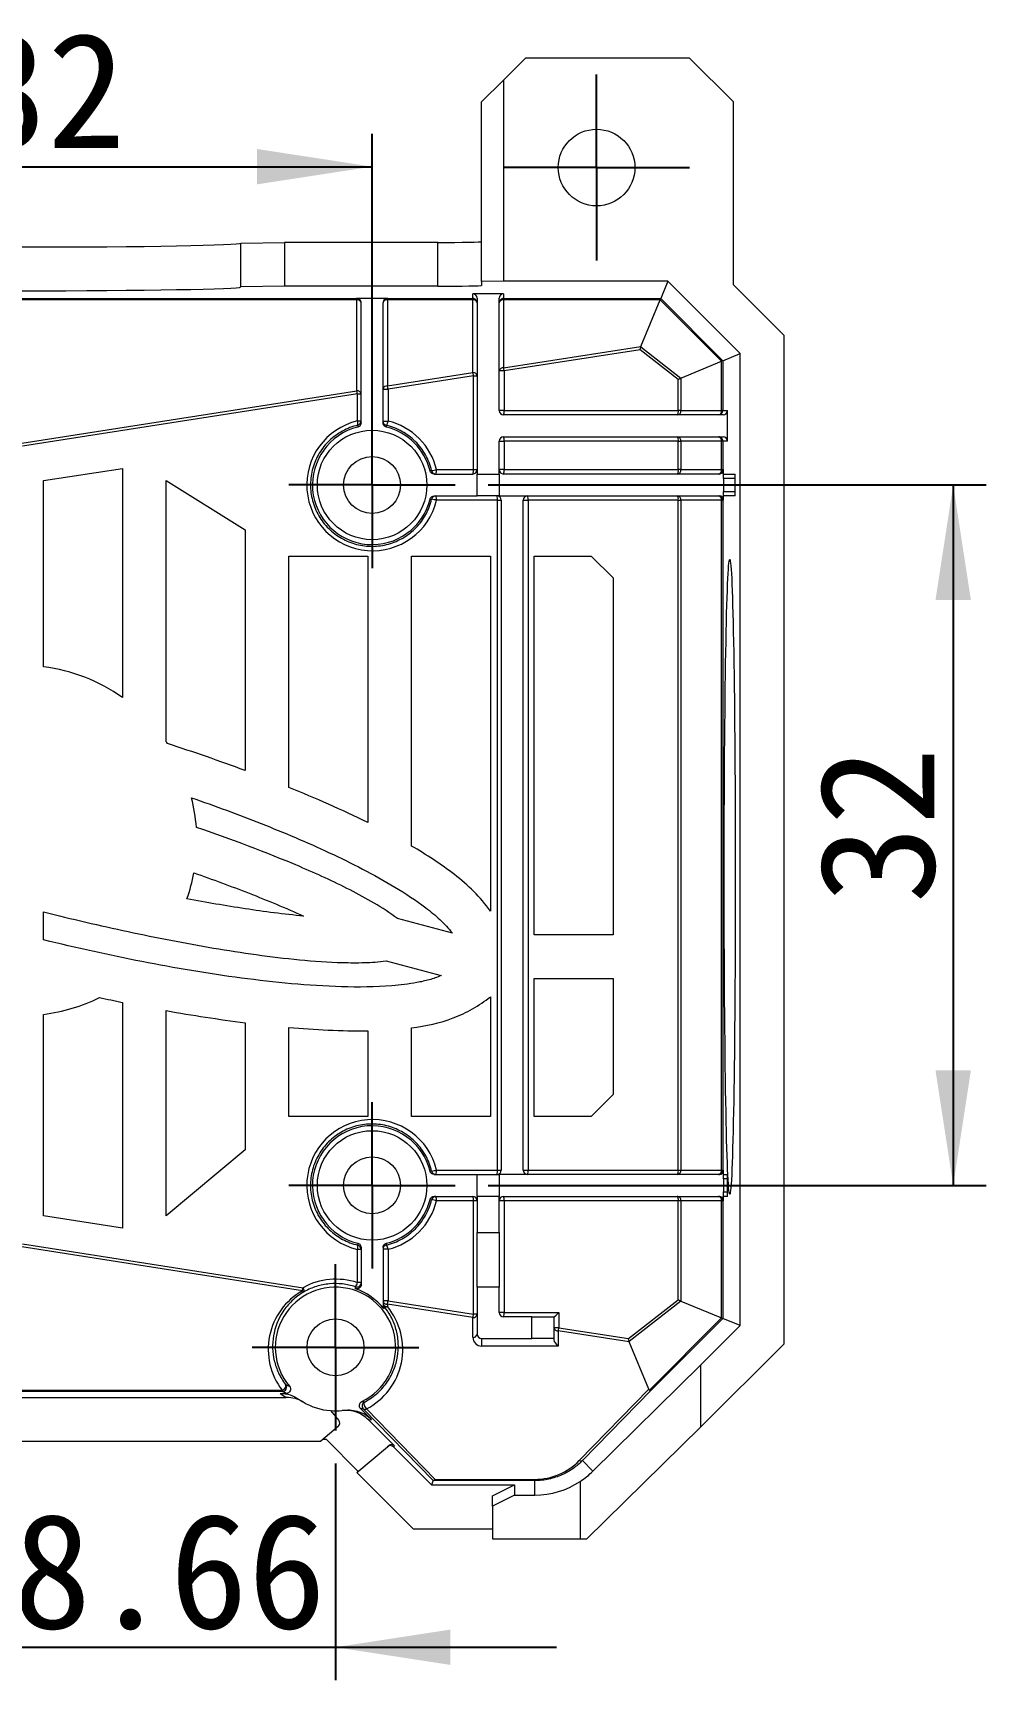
# Model space of a CAD drawing. Header units: millimetres. Extents: x 2 to 443, y 2 to 313.
# Drawn here: x 327.2 to 370.7, y 133.2 to 208.5 of the extents above; entities that cross this region are included whole.
import ezdxf

# ---------------------------------------------------------------- set-up
doc = ezdxf.new("R2010")
doc.units = ezdxf.units.MM
doc.header["$LTSCALE"] = 1.5
doc.layers.add('SLD-0', color=179, linetype='Continuous')
doc.styles.add('SLDTEXTSTYLE0', font='SIMSUN.TTC', dxfattribs={"width": 0.67})
doc.styles.add('SLDTEXTSTYLE15', font='SIMSUN.TTC')
doc.dimstyles.new('SLDDIMSTYLE0', dxfattribs={"dimtxt": 5.25, "dimasz": 5.25, "dimexe": 0, "dimexo": 0.0625, "dimgap": 1.3125, "dimtad": 2, "dimrnd": 1e-09, "dimzin": 12, "dimdsep": 46, "dimtxsty": 'SLDTEXTSTYLE0', "dimsah": 1, "dimcen": 0.09, "dimadec": 0, "dimazin": 3, "dimtfac": 1, "dimtofl": 0, "dimtmove": 0, "dimatfit": 3, "dimfxl": 0, "dimfrac": 2, "dimtolj": 1, "dimtzin": 12, "dimarcsym": 0})
doc.dimstyles.new('SLDDIMSTYLE1', dxfattribs={"dimtxt": 5.25, "dimasz": 5.25, "dimexe": 0, "dimexo": 0.0625, "dimgap": 1.3125, "dimtad": 2, "dimrnd": 1e-09, "dimzin": 12, "dimdsep": 46, "dimtxsty": 'SLDTEXTSTYLE0', "dimsah": 1, "dimcen": 0.09, "dimadec": 0, "dimazin": 3, "dimtfac": 1, "dimtmove": 0, "dimatfit": 0, "dimfxl": 0, "dimfrac": 2, "dimtolj": 1, "dimtzin": 12, "dimarcsym": 0})

# ---------------------------------------------------------------- blocks, each defined once
blk = doc.blocks.new('_D_6')
at = {"layer": 'SLD-0', "color": 5}
for p, q in [((310.646, 189.291), (310.646, 203.882)), ((342.646, 189.291), (342.646, 203.882)), ((310.646, 202.382), (342.646, 202.382))]:
    blk.add_line(p, q, dxfattribs=at)
for points in [[(310.646, 202.382), (315.896, 201.575), (315.896, 203.19)], [(342.646, 202.382), (337.396, 203.19), (337.396, 201.575)]]:
    blk.add_solid(points, dxfattribs=at)
at = {"layer": 'SLD-0', "color": 5, "insert": (324.243, 208.491), "char_height": 5.25, "attachment_point": 1, "style": 'SLDTEXTSTYLE15'}
blk.add_mtext('32', dxfattribs=at)
blk = doc.blocks.new('_D_7')
at = {"layer": 'SLD-0', "color": 5}
for p, q in [((312.317, 143.141), (312.317, 133.242)), ((340.974, 143.141), (340.974, 133.242)), ((312.317, 134.742), (302.221, 134.742)), ((312.317, 134.742), (340.974, 134.742)), ((340.974, 134.742), (351.07, 134.742))]:
    blk.add_line(p, q, dxfattribs=at)
for points in [[(312.317, 134.742), (307.067, 135.55), (307.067, 133.934)], [(340.974, 134.742), (346.224, 133.934), (346.224, 135.55)]]:
    blk.add_solid(points, dxfattribs=at)
at = {"layer": 'SLD-0', "color": 5, "insert": (322.685, 140.851), "char_height": 5.25, "attachment_point": 1, "style": 'SLDTEXTSTYLE15'}
blk.add_mtext('28.66', dxfattribs=at)
blk = doc.blocks.new('_D_8')
at = {"layer": 'SLD-0', "color": 5}
for p, q in [((347.946, 187.841), (370.679, 187.841)), ((369.179, 187.841), (369.179, 155.841)), ((347.946, 155.841), (370.679, 155.841))]:
    blk.add_line(p, q, dxfattribs=at)
for points in [[(369.179, 187.841), (368.371, 182.591), (369.986, 182.591)], [(369.179, 155.841), (369.986, 161.091), (368.371, 161.091)]]:
    blk.add_solid(points, dxfattribs=at)
at = {"layer": 'SLD-0', "color": 5, "insert": (363.069, 168.717), "char_height": 5.25, "attachment_point": 1, "rotation": 90, "style": 'SLDTEXTSTYLE15'}
blk.add_mtext('32', dxfattribs=at)
blk = doc.blocks.new('SW_CENTERMARKSYMBOL_4')
at = {"layer": 'SLD-0', "color": 0}
for p, q in [((0, 2.5), (0, 3.8)), ((0, 0), (0, 2.5)), ((-2.5, 0), (-3.8, 0)), ((0, 0), (-2.5, 0)), ((0, 0), (0, -2.5)), ((0, 0), (2.5, 0)), ((2.5, 0), (3.8, 0)), ((0, -2.5), (0, -3.8))]:
    blk.add_line(p, q, dxfattribs=at)
blk = doc.blocks.new('SW_CENTERMARKSYMBOL_7')
at = {"layer": 'SLD-0', "color": 0}
for p, q in [((0, 2.5), (0, 4.25)), ((0, 0), (0, 2.5)), ((-2.5, 0), (-4.25, 0)), ((0, 0), (-2.5, 0)), ((0, 0), (0, -2.5)), ((0, 0), (2.5, 0)), ((2.5, 0), (4.25, 0)), ((0, -2.5), (0, -4.25))]:
    blk.add_line(p, q, dxfattribs=at)
blk = doc.blocks.new('SW_CENTERMARKSYMBOL_10')
at = {"layer": 'SLD-0', "color": 0}
for p, q in [((0, 2.5), (0, 3.8)), ((0, 0), (0, 2.5)), ((-2.5, 0), (-3.8, 0)), ((0, 0), (-2.5, 0)), ((0, 0), (0, -2.5)), ((0, 0), (2.5, 0)), ((2.5, 0), (3.8, 0)), ((0, -2.5), (0, -3.8))]:
    blk.add_line(p, q, dxfattribs=at)
blk = doc.blocks.new('SW_CENTERMARKSYMBOL_11')
at = {"layer": 'SLD-0', "color": 0}
for p, q in [((0, 2.5), (0, 3.8)), ((0, 0), (0, 2.5)), ((-2.5, 0), (-3.8, 0)), ((0, 0), (-2.5, 0)), ((0, 0), (0, -2.5)), ((0, 0), (2.5, 0)), ((2.5, 0), (3.8, 0)), ((0, -2.5), (0, -3.8))]:
    blk.add_line(p, q, dxfattribs=at)

msp = doc.modelspace()

# ---------------------------------------------------------------- linework, layer by layer
at = {"color": 7, "linetype": 'Continuous', "lineweight": 15}
for p, q in [((349.646, 207.341), (348.646, 206.341)), ((357.146, 207.341), (349.646, 207.341)), ((359.146, 205.341), (357.146, 207.341)), ((347.646, 205.341), (348.646, 206.341)), ((348.646, 206.341), (348.646, 197.149)), ((347.646, 197.132), (347.646, 205.341)), ((359.146, 196.984), (359.146, 205.341)), ((336.646, 198.887), (338.646, 198.922)), ((336.646, 196.887), (336.646, 198.887)), ((338.646, 198.922), (338.646, 196.922)), ((345.646, 198.922), (338.646, 198.922)), ((345.646, 196.922), (345.646, 198.922)), ((338.646, 196.922), (336.646, 196.887)), ((345.646, 196.922), (338.646, 196.922)), ((348.646, 196.568), (347.246, 196.568)), ((347.246, 196.357), (347.246, 196.568)), ((348.646, 197.149), (347.646, 197.132)), ((347.646, 197.132), (347.646, 196.957)), ((356.152, 197.149), (348.646, 197.149)), ((348.646, 196.568), (348.646, 196.357)), ((356.152, 197.149), (355.824, 196.357)), ((359.454, 193.847), (356.152, 197.149)), ((361.454, 194.676), (359.146, 196.984)), ((311.346, 196.357), (341.946, 196.357)), ((341.946, 196.299), (311.346, 196.299)), ((341.946, 196.367), (343.346, 196.367)), ((341.946, 196.357), (341.946, 196.367)), ((341.946, 196.299), (341.946, 196.357)), ((341.946, 192.145), (341.946, 196.299)), ((342.146, 190.68), (342.146, 196.167)), ((343.146, 190.68), (343.146, 196.167)), ((343.346, 196.367), (343.346, 196.357)), ((343.346, 196.357), (347.246, 196.357)), ((343.346, 196.357), (343.346, 196.299)), ((343.346, 196.299), (343.346, 192.364)), ((347.246, 196.299), (343.346, 196.299)), ((347.246, 196.357), (347.246, 196.299)), ((347.246, 192.973), (347.246, 196.299)), ((347.446, 196.368), (347.446, 188.341)), ((348.446, 191.241), (348.446, 196.368)), ((348.646, 196.357), (355.824, 196.357)), ((348.646, 196.357), (348.646, 196.299)), ((348.646, 196.299), (348.646, 193.192)), ((355.8, 196.299), (348.646, 196.299)), ((354.919, 194.172), (355.8, 196.299)), ((358.603, 193.495), (355.8, 196.299)), ((355.824, 196.357), (358.662, 193.519)), ((348.646, 193.192), (354.919, 194.172)), ((354.914, 194.154), (356.746, 192.726)), ((361.454, 148.606), (361.454, 194.676)), ((354.887, 194.021), (348.676, 193.05)), ((356.628, 192.664), (354.887, 194.021)), ((356.746, 192.726), (358.603, 193.495)), ((358.603, 191.241), (358.603, 193.495)), ((358.662, 193.519), (359.454, 193.847)), ((358.662, 193.519), (358.662, 191.241)), ((359.454, 149.435), (359.454, 193.847)), ((343.346, 192.364), (347.246, 192.973)), ((347.276, 192.831), (343.376, 192.222)), ((347.276, 192.831), (347.446, 192.831)), ((347.276, 188.541), (347.276, 192.831)), ((348.676, 193.05), (348.446, 193.05)), ((348.676, 193.05), (348.676, 191.241)), ((356.628, 191.241), (356.628, 192.664)), ((356.739, 192.722), (356.739, 191.241)), ((326.646, 189.754), (341.946, 192.145)), ((341.976, 192.003), (326.676, 189.613)), ((341.976, 190.765), (341.976, 192.003)), ((341.976, 192.003), (342.146, 192.003)), ((343.146, 192.222), (343.376, 192.222)), ((343.376, 192.222), (343.376, 190.761)), ((348.676, 191.241), (348.446, 191.241)), ((348.676, 191.241), (356.628, 191.241)), ((356.739, 191.241), (356.628, 191.241)), ((356.739, 191.241), (358.603, 191.241)), ((358.662, 191.241), (358.603, 191.241)), ((358.662, 191.241), (358.872, 191.241)), ((358.872, 189.841), (358.872, 191.241)), ((341.976, 190.765), (342.146, 190.765)), ((341.992, 190.57), (341.993, 190.486)), ((343.146, 190.761), (343.376, 190.761)), ((343.298, 190.486), (343.299, 190.566)), ((358.672, 191.041), (348.646, 191.041)), ((348.446, 188.341), (348.446, 189.841)), ((348.446, 189.841), (348.676, 189.841)), ((348.646, 190.041), (358.672, 190.041)), ((356.628, 189.841), (348.676, 189.841)), ((348.676, 189.841), (348.676, 188.541)), ((356.628, 189.841), (356.739, 189.841)), ((356.628, 188.541), (356.628, 189.841)), ((358.603, 189.841), (356.739, 189.841)), ((356.739, 189.841), (356.739, 188.541)), ((358.662, 189.841), (358.603, 189.841)), ((358.603, 188.541), (358.603, 189.841)), ((358.662, 189.841), (358.662, 188.541)), ((358.872, 189.841), (358.662, 189.841)), ((327.646, 188.037), (331.246, 188.6)), ((331.246, 188.6), (331.246, 178.136)), ((345.365, 188.494), (345.29, 188.493)), ((345.484, 188.341), (347.246, 188.341)), ((345.59, 188.541), (347.276, 188.541)), ((347.276, 188.541), (347.446, 188.541)), ((347.446, 188.341), (348.446, 188.341)), ((347.446, 187.341), (347.446, 188.341)), ((348.676, 188.541), (348.446, 188.541)), ((348.446, 188.341), (348.446, 187.341)), ((358.498, 188.341), (348.646, 188.341)), ((348.676, 188.541), (356.628, 188.541)), ((356.739, 188.541), (356.628, 188.541)), ((356.739, 188.541), (358.603, 188.541)), ((358.603, 188.541), (358.662, 188.541)), ((358.662, 188.541), (358.698, 188.541)), ((358.698, 188.341), (358.698, 188.541)), ((358.698, 188.341), (359.218, 188.341)), ((358.698, 188.141), (358.698, 188.341)), ((359.222, 188.141), (358.698, 188.141)), ((358.698, 188.141), (358.698, 187.541)), ((359.222, 187.541), (359.222, 188.141)), ((327.646, 179.528), (327.646, 188.037)), ((333.246, 188.037), (336.846, 185.788)), ((333.246, 176.112), (333.246, 188.037)), ((358.698, 187.341), (358.698, 187.541)), ((358.698, 187.541), (359.222, 187.541)), ((345.29, 187.189), (345.365, 187.188)), ((345.484, 187.341), (347.446, 187.341)), ((348.376, 187.141), (345.59, 187.141)), ((348.446, 187.341), (347.446, 187.341)), ((348.376, 156.541), (348.376, 187.141)), ((348.376, 187.141), (348.546, 187.141)), ((348.446, 187.341), (358.498, 187.341)), ((348.546, 187.141), (348.546, 156.541)), ((349.546, 156.541), (349.546, 187.141)), ((349.546, 187.141), (349.776, 187.141)), ((356.628, 187.141), (349.776, 187.141)), ((349.776, 187.141), (349.776, 156.541)), ((356.628, 187.141), (356.739, 187.141)), ((356.628, 156.541), (356.628, 187.141)), ((358.603, 187.141), (356.739, 187.141)), ((356.739, 187.141), (356.739, 156.541)), ((358.603, 187.141), (358.662, 187.141)), ((358.603, 156.541), (358.603, 187.141)), ((358.662, 187.141), (358.662, 156.541)), ((358.698, 187.141), (358.662, 187.141)), ((358.698, 187.141), (358.698, 187.341)), ((359.218, 187.341), (358.698, 187.341)), ((336.846, 185.788), (336.846, 174.797)), ((338.846, 184.591), (342.446, 184.591)), ((338.846, 174.021), (338.846, 184.591)), ((342.446, 184.591), (342.446, 172.416)), ((344.446, 184.591), (348.046, 184.591)), ((344.446, 171.345), (344.446, 184.591)), ((348.046, 184.591), (348.046, 168.368)), ((350.046, 184.591), (352.646, 184.591)), ((350.046, 167.291), (350.046, 184.591)), ((352.646, 184.591), (353.646, 183.591)), ((353.646, 183.591), (353.646, 167.291)), ((327.646, 167.059), (327.646, 168.336)), ((346.312, 167.357), (343.799, 168.03)), ((353.646, 167.291), (350.046, 167.291)), ((343.282, 166.098), (345.795, 165.425)), ((350.046, 165.291), (353.646, 165.291)), ((350.046, 158.991), (350.046, 165.291)), ((353.646, 165.291), (353.646, 159.991)), ((331.246, 164.204), (331.246, 153.884)), ((348.046, 164.46), (348.046, 158.991)), ((327.646, 154.447), (327.646, 163.654)), ((333.246, 154.447), (333.246, 163.824)), ((336.846, 163.274), (336.846, 157.467)), ((338.846, 158.991), (338.846, 163.058)), ((342.446, 162.907), (342.446, 158.991)), ((344.446, 158.991), (344.446, 163.042)), ((353.646, 159.991), (352.646, 158.991)), ((342.446, 158.991), (338.846, 158.991)), ((348.046, 158.991), (344.446, 158.991)), ((352.646, 158.991), (350.046, 158.991)), ((336.846, 157.467), (333.246, 154.447)), ((345.59, 156.541), (348.376, 156.541)), ((348.376, 156.541), (348.546, 156.541)), ((349.546, 156.541), (349.776, 156.541)), ((349.776, 156.541), (356.628, 156.541)), ((356.628, 156.541), (356.739, 156.541)), ((356.739, 156.541), (358.603, 156.541)), ((358.603, 156.541), (358.662, 156.541)), ((358.662, 156.541), (358.698, 156.541)), ((358.698, 156.341), (358.698, 156.541)), ((345.365, 156.494), (345.29, 156.493)), ((345.484, 156.341), (347.446, 156.341)), ((347.446, 155.341), (347.446, 156.341)), ((347.446, 156.341), (348.446, 156.341)), ((348.446, 156.341), (348.446, 155.341)), ((358.498, 156.341), (348.446, 156.341)), ((358.698, 156.141), (358.698, 156.341)), ((358.698, 156.341), (358.869, 156.341)), ((358.872, 156.141), (358.698, 156.141)), ((358.698, 156.141), (358.698, 155.541)), ((358.872, 155.541), (358.872, 156.141)), ((345.29, 155.189), (345.365, 155.188)), ((345.484, 155.341), (347.246, 155.341)), ((347.276, 155.141), (345.59, 155.141)), ((347.276, 149.951), (347.276, 155.141)), ((347.446, 155.141), (347.276, 155.141)), ((348.446, 155.341), (347.446, 155.341)), ((347.446, 155.341), (347.446, 153.691)), ((348.446, 153.691), (348.446, 155.341)), ((348.676, 155.141), (348.446, 155.141)), ((348.646, 155.341), (358.498, 155.341)), ((356.628, 155.141), (348.676, 155.141)), ((348.676, 155.141), (348.676, 150.041)), ((356.739, 155.141), (356.628, 155.141)), ((356.628, 150.618), (356.628, 155.141)), ((358.603, 155.141), (356.739, 155.141)), ((356.739, 155.141), (356.739, 150.56)), ((358.603, 155.141), (358.662, 155.141)), ((358.603, 149.787), (358.603, 155.141)), ((358.662, 155.141), (358.662, 149.763)), ((358.698, 155.141), (358.662, 155.141)), ((358.698, 155.341), (358.698, 155.541)), ((358.698, 155.541), (358.872, 155.541)), ((358.698, 155.141), (358.698, 155.341)), ((358.869, 155.341), (358.698, 155.341)), ((331.246, 153.884), (327.646, 154.447)), ((347.446, 153.691), (348.446, 153.691)), ((347.446, 151.191), (347.446, 153.691)), ((348.446, 153.691), (348.446, 151.191)), ((339.461, 151.026), (326.646, 153.028)), ((326.676, 153.169), (339.492, 151.167)), ((341.976, 151.397), (341.976, 152.917)), ((342.146, 152.917), (341.976, 152.917)), ((341.993, 153.196), (341.992, 153.112)), ((342.146, 153.002), (342.146, 151.31)), ((343.146, 153.002), (343.146, 150.325)), ((343.376, 152.921), (343.146, 152.921)), ((343.299, 153.116), (343.298, 153.196)), ((343.376, 152.921), (343.376, 150.56)), ((342.146, 151.397), (341.976, 151.397)), ((343.376, 150.56), (343.146, 150.56)), ((343.376, 150.56), (347.276, 149.951)), ((348.446, 151.191), (347.446, 151.191)), ((347.446, 151.191), (347.446, 149.041)), ((348.446, 150.041), (348.446, 151.191)), ((354.352, 148.845), (356.628, 150.618)), ((356.746, 150.556), (354.379, 148.712)), ((356.746, 150.556), (358.603, 149.787)), ((343.346, 150.419), (343.346, 150.304)), ((347.246, 149.809), (343.346, 150.419)), ((347.246, 148.9), (347.246, 149.809)), ((347.446, 149.951), (347.276, 149.951)), ((348.676, 150.041), (348.446, 150.041)), ((349.946, 149.841), (348.646, 149.841)), ((348.676, 150.041), (351.176, 150.041)), ((349.946, 148.841), (349.946, 149.841)), ((349.946, 149.841), (350.946, 149.841)), ((350.946, 149.841), (350.946, 148.841)), ((350.946, 149.841), (350.948, 149.841)), ((351.176, 150.041), (351.176, 149.341)), ((355.309, 146.493), (358.603, 149.787)), ((358.662, 149.763), (355.382, 146.483)), ((359.454, 149.435), (358.662, 149.763)), ((351.176, 149.341), (350.946, 149.341)), ((351.146, 149.2), (351.146, 148.5)), ((354.384, 148.694), (351.146, 149.2)), ((351.176, 149.341), (354.352, 148.845)), ((357.646, 147.627), (359.454, 149.435)), ((347.646, 148.841), (349.946, 148.841)), ((347.646, 148.841), (347.646, 148.5)), ((351.146, 148.5), (347.646, 148.5)), ((350.946, 148.841), (349.946, 148.841)), ((350.946, 148.841), (350.946, 148.782)), ((355.282, 146.526), (354.384, 148.694)), ((357.646, 144.798), (361.454, 148.606)), ((357.646, 147.627), (352.731, 142.785)), ((357.646, 147.627), (357.646, 144.798)), ((314.562, 146.157), (338.729, 146.157)), ((314.753, 146.483), (338.538, 146.483)), ((338.538, 146.425), (314.753, 146.425)), ((338.451, 146.336), (338.721, 146.336)), ((338.538, 146.483), (338.538, 146.425)), ((352.105, 143.269), (355.282, 146.526)), ((355.382, 146.483), (352.247, 143.269)), ((340.751, 145.55), (341.125, 145.104)), ((342.121, 145.646), (342.625, 145.141)), ((345.437, 142.353), (342.245, 145.626)), ((342.386, 145.626), (345.521, 142.412)), ((341.1, 144.822), (340.306, 144.157)), ((343.674, 143.937), (342.487, 145.125)), ((357.646, 144.798), (352.458, 139.687)), ((312.985, 144.157), (340.306, 144.157)), ((340.557, 144.226), (340.39, 144.226)), ((340.557, 144.226), (342.007, 142.776)), ((341.953, 142.731), (343.35, 143.904)), ((343.35, 143.904), (343.404, 143.949)), ((343.674, 143.937), (343.62, 143.892)), ((343.62, 143.892), (345.356, 142.157)), ((352.247, 143.269), (352.731, 142.785)), ((341.953, 142.731), (344.528, 140.157)), ((345.437, 142.353), (345.356, 142.157)), ((350.074, 142.354), (345.448, 142.354)), ((345.521, 142.412), (350.074, 142.412)), ((350.074, 142.354), (350.074, 142.412)), ((350.074, 141.69), (350.074, 142.354)), ((352.146, 142.314), (352.146, 139.69)), ((345.356, 142.157), (349.146, 142.157)), ((348.146, 141.656), (349.146, 142.157)), ((349.146, 141.69), (348.146, 141.19)), ((348.146, 141.19), (348.146, 141.656)), ((349.146, 142.157), (349.146, 141.69)), ((349.146, 141.69), (350.074, 141.69)), ((348.146, 141.19), (348.146, 139.69)), ((344.528, 140.157), (348.146, 140.157)), ((348.146, 139.69), (352.146, 139.69)), ((352.146, 139.69), (352.458, 139.687))]:
    msp.add_line(p, q, dxfattribs=at)
at = {"color": 7, "linetype": 'Continuous', "lineweight": 15, "flags": 128}
for points in [[(355.824, 196.357), (355.822, 196.353), (355.817, 196.341), (355.81, 196.323), (355.8, 196.299)], [(358.662, 193.519), (358.657, 193.517), (358.646, 193.513), (358.628, 193.505), (358.603, 193.495)], [(358.603, 149.787), (358.628, 149.777), (358.646, 149.769), (358.657, 149.765), (358.662, 149.763)], [(338.538, 146.483), (338.581, 146.504), (338.622, 146.533), (338.657, 146.567), (338.686, 146.605), (338.704, 146.644), (338.713, 146.681), (338.711, 146.716), (338.698, 146.744)], [(342.293, 145.944), (342.277, 145.926), (342.269, 145.895), (342.27, 145.855), (342.28, 145.808), (342.299, 145.757), (342.324, 145.708), (342.354, 145.663), (342.386, 145.626)]]:
    msp.add_lwpolyline(points, dxfattribs=at)
at = {"color": 7, "linetype": 'Continuous', "lineweight": 15}
for centre, radius in [((352.896, 202.341), 1.75), ((342.646, 187.841), 2.5), ((342.646, 187.841), 1.3), ((342.646, 155.841), 2.5), ((342.646, 155.841), 1.3), ((340.974, 148.441), 1.3)]:
    msp.add_circle(centre, radius, dxfattribs=at)
for centre, radius, start, end in [((341.946, 196.157), 0.2, 0.00412, 90.00495), ((341.971, 196.122), 0.179, 11.42189, 98.04925), ((343.346, 196.157), 0.2, 89.99516, 179.99577), ((343.321, 196.122), 0.179, 81.95087, 168.57799), ((347.246, 196.157), 0.2, 0.00423, 90.00484), ((347.271, 196.122), 0.179, 11.42201, 98.04913), ((348.646, 196.157), 0.2, 89.99516, 179.99577), ((348.621, 196.122), 0.179, 81.95087, 168.57799), ((347.271, 192.796), 0.179, 11.42201, 98.04913), ((346.277, 192.687), 1.01, 8.20686, 16.42437), ((348.621, 193.015), 0.179, 81.95016, 168.5787), ((347.677, 192.906), 1.01, 8.20489, 16.42634), ((341.971, 191.968), 0.179, 11.42051, 98.05062), ((340.977, 191.859), 1.01, 8.20548, 16.42575), ((343.321, 192.187), 0.179, 81.95087, 168.57799), ((342.377, 192.078), 1.009, 8.20417, 16.42705), ((348.646, 191.241), 0.2, 180, 270), ((348.329, 191.192), 0.35, 334.44344, 8.00489), ((356.562, 191.216), 0.179, 281.42258, 8.04856), ((356.281, 191.192), 0.35, 334.44344, 8.00489), ((358.462, 191.241), 0.2, 270.00446, 0.00408), ((358.426, 191.216), 0.179, 281.42196, 8.04989), ((342.646, 187.841), 2.724, 103.85205, 346.14795), ((341.643, 190.64), 0.356, 348.69417, 20.52831), ((341.946, 190.765), 0.2, 283.45556, 359.99764), ((343.346, 190.761), 0.2, 180.00325, 256.52563), ((342.646, 187.841), 2.724, 13.85205, 76.14795), ((342.99, 190.802), 0.389, 322.64773, 353.89619), ((348.646, 189.841), 0.2, 90, 180), ((348.329, 189.89), 0.35, 351.99476, 25.5569), ((356.562, 189.866), 0.179, 351.95087, 78.57799), ((356.281, 189.89), 0.35, 351.99476, 25.5569), ((358.462, 189.841), 0.2, 359.99538, 89.99608), ((358.426, 189.866), 0.179, 351.94955, 78.5786), ((345.129, 190.197), 1.719, 277.87644, 285.55041), ((345.559, 188.541), 0.2, 193.50214, 269.99709), ((345.243, 188.492), 0.35, 334.4431, 8.00524), ((347.246, 188.541), 0.2, 270, 360), ((346.929, 188.492), 0.35, 334.4431, 8.00524), ((348.646, 188.541), 0.2, 180, 270), ((348.329, 188.492), 0.35, 334.4431, 8.00524), ((356.562, 188.516), 0.179, 281.42201, 8.04913), ((356.281, 188.492), 0.35, 334.4431, 8.00524), ((358.462, 188.541), 0.2, 270.00392, 0.00462), ((358.426, 188.516), 0.179, 281.4214, 8.05045), ((345.559, 187.141), 0.2, 90.00277, 166.49868), ((345.129, 185.484), 1.72, 74.45073, 82.12333), ((345.243, 187.19), 0.35, 351.99511, 25.55656), ((348.346, 187.141), 0.2, 0, 90), ((348.029, 187.19), 0.35, 351.99511, 25.55656), ((349.746, 187.141), 0.2, 90, 180), ((349.429, 187.19), 0.35, 351.99511, 25.55656), ((356.562, 187.166), 0.179, 351.95144, 78.57742), ((356.281, 187.19), 0.35, 351.99511, 25.55656), ((358.462, 187.141), 0.2, 359.99592, 89.99554), ((358.426, 187.166), 0.179, 351.95011, 78.57804), ((326.646, 171.591), 8, 54.90037, 82.81924), ((326.646, 171.591), 8, 33.66214, 34.41151), ((326.646, 171.591), 8, 4.34712, 14.16232), ((326.646, 171.591), 8, 340.59641, 349.40353), ((326.646, 171.591), 8, 277.18076, 296.33767), ((342.646, 155.841), 2.724, 13.85205, 256.14795), ((345.129, 158.197), 1.719, 277.87619, 285.55021), ((345.243, 156.492), 0.35, 334.44339, 8.00502), ((348.346, 156.541), 0.2, 270, 0), ((348.029, 156.492), 0.35, 334.44339, 8.00502), ((349.746, 156.541), 0.2, 180, 270), ((349.429, 156.492), 0.35, 334.44339, 8.00502), ((356.562, 156.516), 0.179, 281.42248, 8.04891), ((356.281, 156.492), 0.35, 334.44339, 8.00502), ((358.462, 156.541), 0.2, 270.00434, 0.00447), ((358.426, 156.516), 0.179, 281.42187, 8.05023), ((345.559, 156.541), 0.2, 193.50165, 269.99691), ((342.646, 155.841), 2.724, 283.85205, 346.14795), ((345.559, 155.141), 0.2, 90.00265, 166.49846), ((345.129, 153.485), 1.719, 74.44979, 82.12381), ((345.243, 155.19), 0.35, 351.99468, 25.55698), ((347.246, 155.141), 0.2, 0, 90), ((346.929, 155.19), 0.35, 351.99468, 25.55698), ((348.646, 155.141), 0.2, 90, 180), ((348.329, 155.19), 0.35, 351.99468, 25.55698), ((356.562, 155.166), 0.179, 351.95075, 78.57811), ((356.281, 155.19), 0.35, 351.99468, 25.55698), ((358.462, 155.141), 0.2, 359.99527, 89.99619), ((358.426, 155.166), 0.179, 351.94942, 78.57873), ((341.643, 153.042), 0.356, 339.47169, 11.30583), ((341.946, 152.917), 0.2, 0.00294, 76.54386), ((343.346, 152.921), 0.2, 103.47405, 179.99653), ((342.99, 152.88), 0.389, 6.10434, 37.35211), ((341.946, 151.397), 0.2, 251.80249, 359.99342), ((341.581, 151.473), 0.402, 318.58071, 349.09242), ((340.974, 148.441), 2.75, 295.89716, 220.2173), ((338.492, 151.311), 1.01, 343.57454, 351.79352), ((339.536, 151.086), 0.0965, 218.85395, 283.15273), ((339.19, 150.953), 0.37, 6.09421, 35.37387), ((263.137, 152.714), 78.761, 358.84062, 358.90353), ((340.974, 148.441), 2.829, 38.4565, 71.2882), ((343.321, 150.595), 0.179, 191.42103, 278.05011), ((342.377, 150.704), 1.009, 343.57269, 351.79609), ((343.345, 150.446), 0.2, 180.00242, 220.22723), ((343.321, 150.481), 0.179, 191.42201, 278.04913), ((343.278, 150.421), 0.135, 230.82563, 299.94093), ((347.271, 149.986), 0.179, 261.95016, 348.5787), ((346.277, 150.095), 1.01, 343.5751, 351.79367), ((348.646, 150.041), 0.2, 180, 270), ((348.329, 149.992), 0.35, 334.4431, 8.00524), ((347.271, 149.076), 0.179, 261.95016, 348.5787), ((347.646, 149.041), 0.2, 180, 270), ((351.121, 149.377), 0.179, 191.42258, 278.04856), ((350.177, 149.485), 1.01, 343.57348, 351.79529), ((347.646, 148.9), 0.4, 180, 270), ((338.538, 146.625), 0.2, 270.05241, 36.65326), ((340.974, 149.941), 4.4, 235.00529, 239.32396), ((340.974, 148.441), 2.9, 235.01567, 239.33563), ((340.974, 148.441), 2.9, 239.33563, 265.5868), ((340.974, 148.441), 2.9, 265.5868, 275.88972), ((342.386, 145.768), 0.2, 117.87601, 224.96998), ((342.316, 145.732), 0.127, 236.14006, 303.84334), ((340.971, 144.976), 0.2, 310, 40), ((342.034, 149.502), 4.4, 275.89739, 277.71943), ((352.176, 143.374), 0.127, 236.15731, 303.8593), ((350.074, 145.441), 3.751, 270, 303.51815)]:
    msp.add_arc(centre, radius, start, end, dxfattribs=at)
for centre, major_axis, ratio, start_param, end_param in [((326.646, 198.887), (10, 0), 0.017455, 3.141593, 6.283185), ((345.646, 198.957), (2, 0), 0.017455, 4.712389, 6.283185), ((326.646, 196.887), (10, 0), 0.017455, 3.141593, 6.283185), ((345.646, 196.957), (2, 0), 0.017455, 4.712389, 6.283185), ((347.246, 196.368), (0, 0.2), 0.999848, 4.712389, 6.283185), ((348.646, 196.368), (0, -0.2), 0.999848, 3.141593, 4.712389), ((341.946, 196.167), (0, 0.2), 0.999848, 4.712389, 6.283185), ((343.346, 196.167), (0, -0.2), 0.999848, 3.141593, 4.712389), ((354.856, 194.021), (0.055, 0.211), 0.137485, 4.74798, 5.430765), ((355.284, 194.087), (0.369, -0.07), 0.438293, 3.050456, 3.164986), ((356.597, 192.664), (0.2, 0.098), 0.061398, 4.837395, 5.467797), ((356.932, 192.403), (-0.196, 0.318), 0.434147, 6.2129, 6.265284), ((358.672, 191.241), (0.2, 0), 0.999848, 4.712389, 6.283185), ((342.668, 187.841), (3.004, 0), 0.999996, 1.803141, 6.048036), ((342.668, 187.841), (3.004, 0), 0.999996, 0.235149, 1.332843), ((358.672, 189.841), (-0.2, 0), 0.999848, 3.141593, 4.712389), ((358.498, 188.541), (0.2, 0), 0.999848, 4.712389, 6.283185), ((359.218, 188.141), (0, 0.2), 0.017455, 4.712389, 6.283185), ((359.218, 187.541), (0, 0.2), 0.017455, 3.141593, 4.712389), ((358.498, 187.141), (-0.2, 0), 0.999848, 3.141593, 4.712389), ((342.668, 155.841), (3.004, 0), 0.999996, 0.235149, 4.480045), ((358.498, 156.541), (0.2, 0), 0.999848, 4.712389, 6.283185), ((358.869, 156.141), (0, 0.2), 0.017455, 4.712389, 6.283185), ((342.668, 155.841), (3.004, 0), 0.999996, 4.950342, 6.048036), ((358.498, 155.141), (-0.2, 0), 0.999848, 3.141593, 4.712389), ((358.869, 155.541), (0, 0.2), 0.017455, 3.141593, 4.712389), ((340.996, 148.441), (3.114, 0), 0.999996, 1.250599, 2.075199), ((340.974, 148.353), (0, 3.071), 0.999848, 0.515326, 2.225349), ((356.597, 150.618), (0.2, -0.098), 0.061398, 0.815389, 1.44579), ((356.932, 150.879), (0.196, 0.318), 0.434147, 3.159494, 3.211878), ((340.974, 148.353), (0, 3.071), 0.999848, 3.619507, 5.400711), ((351.146, 150.041), (0.199, 0.199), 0.077654, 3.219091, 4.789887), ((351.146, 148.641), (0.185, -0.185), 0.414214, 3.534292, 5.105088), ((354.321, 148.845), (-0.055, 0.211), 0.137485, 3.994013, 4.676798), ((354.749, 148.778), (0.369, 0.07), 0.438293, 3.118199, 3.232729), ((355.522, 146.913), (0.212, 0.419), 0.316485, 2.876186, 3.141218), ((355.241, 146.625), (0.142, -0.141), 0.321049, 5.495781, 6.263726), ((343.479, 143.751), (-0.153, -0.129), 0.999847, 3.228846, 4.712389), ((343.533, 143.796), (-0.153, -0.129), 0.999847, 3.228846, 4.712389), ((350.074, 145.25), (0, 2.838), 0.999848, 3.141593, 3.939411), ((345.719, 142.35), (0.282, -0.003), 0.015369, 2.870357, 3.135389), ((345.521, 142.554), (0.084, 0.198), 0.321049, 3.293568, 4.061513), ((350.114, 145.441), (3.729, 0), 0.999945, 5.288634, 5.490354)]:
    msp.add_ellipse(centre, major_axis=major_axis, ratio=ratio, start_param=start_param, end_param=end_param, dxfattribs=at)
msp.add_ellipse((358.977, 169.941), major_axis=(0, 14.5), ratio=0.017455, dxfattribs=at)
for points, knots in [([(341.992, 190.57), (341.75, 190.513), (341.516, 190.423), (341.082, 190.188), (340.878, 190.039), (340.521, 189.698), (340.365, 189.503), (340.107, 189.075), (340.008, 188.848), (339.905, 188.487), (339.879, 188.363), (339.844, 188.117), (339.834, 187.993), (339.831, 187.62), (339.862, 187.367), (339.988, 186.887), (340.085, 186.653), (340.334, 186.222), (340.486, 186.025), (340.84, 185.674), (341.036, 185.525), (341.467, 185.28), (341.698, 185.187), (342.174, 185.064), (342.423, 185.034), (342.79, 185.038), (342.913, 185.047), (343.157, 185.082), (343.279, 185.108), (343.635, 185.208), (343.86, 185.305), (344.288, 185.56), (344.482, 185.714), (344.826, 186.07), (344.976, 186.273), (345.214, 186.707), (345.306, 186.943), (345.365, 187.188)], [0, 0, 0, 0, 0.0625, 0.0625, 0.125, 0.125, 0.1875, 0.1875, 0.25, 0.25, 0.28125, 0.28125, 0.3125, 0.3125, 0.375, 0.375, 0.4375, 0.4375, 0.5, 0.5, 0.5625, 0.5625, 0.625, 0.625, 0.6875, 0.6875, 0.71875, 0.71875, 0.75, 0.75, 0.8125, 0.8125, 0.875, 0.875, 0.9375, 0.9375, 1, 1, 1, 1]), ([(342.146, 190.68), (342.146, 190.635), (342.131, 190.592), (342.076, 190.521), (342.037, 190.496), (341.993, 190.486)], [0, 0, 0, 0, 0.5, 0.5, 1, 1, 1, 1]), ([(343.298, 190.486), (343.254, 190.496), (343.216, 190.521), (343.161, 190.592), (343.146, 190.635), (343.146, 190.68)], [0, 0, 0, 0, 0.5, 0.5, 1, 1, 1, 1]), ([(345.365, 188.494), (345.304, 188.747), (345.208, 188.991), (344.957, 189.439), (344.798, 189.647), (344.527, 189.917), (344.431, 190.001), (344.227, 190.155), (344.119, 190.226), (343.785, 190.413), (343.549, 190.506), (343.299, 190.566)], [0, 0, 0, 0, 0.25, 0.25, 0.5, 0.5, 0.625, 0.625, 0.75, 0.75, 1, 1, 1, 1]), ([(345.484, 188.341), (345.44, 188.341), (345.396, 188.356), (345.326, 188.411), (345.301, 188.45), (345.29, 188.493)], [0, 0, 0, 0, 0.5, 0.5, 1, 1, 1, 1]), ([(345.29, 187.189), (345.301, 187.232), (345.326, 187.271), (345.396, 187.326), (345.44, 187.341), (345.484, 187.341)], [0, 0, 0, 0, 0.5, 0.5, 1, 1, 1, 1]), ([(334.402, 173.548), (335.468, 173.179), (336.527, 172.79), (338.626, 171.959), (339.666, 171.519), (341.2, 170.803), (341.707, 170.555), (342.708, 170.034), (343.204, 169.761), (344.171, 169.177), (344.646, 168.867), (345.317, 168.356), (345.534, 168.177), (345.946, 167.794), (346.142, 167.59), (346.312, 167.357)], [0, 0, 0, 0, 0.25, 0.25, 0.5, 0.5, 0.625, 0.625, 0.75, 0.75, 0.875, 0.875, 0.9375, 0.9375, 1, 1, 1, 1]), ([(343.799, 168.03), (343.465, 168.29), (343.11, 168.518), (342.384, 168.948), (342.013, 169.149), (340.888, 169.724), (340.12, 170.073), (337.795, 171.064), (336.215, 171.651), (334.623, 172.197)], [0, 0, 0, 0, 0.125, 0.125, 0.25, 0.25, 0.5, 0.5, 1, 1, 1, 1]), ([(348.046, 168.368), (347.825, 168.696), (347.569, 168.993), (347.011, 169.546), (346.712, 169.802), (345.783, 170.524), (345.122, 170.949), (344.446, 171.345)], [0, 0, 0, 0, 0.25, 0.25, 0.5, 0.5, 1, 1, 1, 1]), ([(334.509, 170.12), (335.356, 169.823), (336.198, 169.513), (337.87, 168.859), (338.699, 168.515), (339.516, 168.143)], [0, 0, 0, 0, 0.5, 0.5, 1, 1, 1, 1]), ([(339.516, 168.143), (338.623, 168.228), (337.733, 168.345), (335.958, 168.614), (335.073, 168.767), (334.191, 168.933)], [0, 0, 0, 0, 0.5, 0.5, 1, 1, 1, 1]), ([(327.646, 168.336), (328.928, 168.013), (330.215, 167.712), (332.8, 167.158), (334.097, 166.905), (336.704, 166.466), (338.012, 166.278), (339.986, 166.088), (340.644, 166.04), (341.635, 166.013), (341.965, 166.011), (342.624, 166.031), (342.954, 166.052), (343.282, 166.098)], [0, 0, 0, 0, 0.25, 0.25, 0.5, 0.5, 0.75, 0.75, 0.875, 0.875, 0.9375, 0.9375, 1, 1, 1, 1]), ([(345.795, 165.425), (345.617, 165.346), (345.436, 165.286), (345.067, 165.182), (344.88, 165.141), (344.315, 165.035), (343.933, 164.99), (342.788, 164.898), (342.022, 164.893), (340.489, 164.937), (339.725, 164.988), (338.198, 165.125), (337.436, 165.212), (335.156, 165.515), (333.643, 165.771), (330.632, 166.36), (329.135, 166.693), (327.646, 167.059)], [0, 0, 0, 0, 0.03125, 0.03125, 0.0625, 0.0625, 0.125, 0.125, 0.25, 0.25, 0.375, 0.375, 0.5, 0.5, 0.75, 0.75, 1, 1, 1, 1]), ([(330.195, 164.421), (330.37, 164.384), (330.545, 164.347), (330.72, 164.311), (330.807, 164.293), (330.895, 164.275), (330.983, 164.257), (331.07, 164.239), (331.158, 164.221), (331.246, 164.204)], [0, 0, 0, 0, 0.000542778, 0.000542778, 0.000542778, 0.000814174, 0.000814174, 0.000814174, 0.001085572, 0.001085572, 0.001085572, 0.001085572]), ([(344.446, 163.042), (345.095, 163.127), (345.739, 163.26), (346.659, 163.607), (346.956, 163.747), (347.519, 164.071), (347.788, 164.256), (348.046, 164.46)], [0, 0, 0, 0, 0.5, 0.5, 0.75, 0.75, 1, 1, 1, 1]), ([(345.365, 156.494), (345.306, 156.739), (345.214, 156.975), (344.974, 157.411), (344.824, 157.614), (344.48, 157.97), (344.284, 158.124), (343.858, 158.378), (343.632, 158.475), (343.156, 158.608), (342.91, 158.643), (342.419, 158.648), (342.17, 158.617), (341.814, 158.525), (341.698, 158.486), (341.469, 158.393), (341.356, 158.339), (341.034, 158.155), (340.838, 158.007), (340.484, 157.654), (340.332, 157.458), (340.146, 157.135), (340.09, 157.022), (339.996, 156.791), (339.956, 156.673), (339.862, 156.313), (339.83, 156.06), (339.834, 155.687), (339.844, 155.563), (339.879, 155.317), (339.906, 155.193), (340.009, 154.832), (340.108, 154.605), (340.366, 154.176), (340.523, 153.983), (340.881, 153.641), (341.084, 153.493), (341.516, 153.259), (341.75, 153.169), (341.992, 153.112)], [0, 0, 0, 0, 0.0625, 0.0625, 0.125, 0.125, 0.1875, 0.1875, 0.25, 0.25, 0.3125, 0.3125, 0.375, 0.375, 0.40625, 0.40625, 0.4375, 0.4375, 0.5, 0.5, 0.5625, 0.5625, 0.59375, 0.59375, 0.625, 0.625, 0.6875, 0.6875, 0.71875, 0.71875, 0.75, 0.75, 0.8125, 0.8125, 0.875, 0.875, 0.9375, 0.9375, 1, 1, 1, 1]), ([(345.484, 156.341), (345.44, 156.341), (345.396, 156.356), (345.326, 156.411), (345.301, 156.45), (345.29, 156.493)], [0, 0, 0, 0, 0.5, 0.5, 1, 1, 1, 1]), ([(343.299, 153.116), (343.549, 153.176), (343.789, 153.271), (344.234, 153.521), (344.442, 153.679), (344.712, 153.95), (344.796, 154.046), (344.95, 154.25), (345.022, 154.359), (345.21, 154.696), (345.304, 154.935), (345.365, 155.188)], [0, 0, 0, 0, 0.25, 0.25, 0.5, 0.5, 0.625, 0.625, 0.75, 0.75, 1, 1, 1, 1]), ([(345.29, 155.189), (345.301, 155.232), (345.326, 155.271), (345.396, 155.326), (345.44, 155.341), (345.484, 155.341)], [0, 0, 0, 0, 0.5, 0.5, 1, 1, 1, 1]), ([(341.993, 153.196), (342.037, 153.186), (342.075, 153.161), (342.13, 153.09), (342.146, 153.047), (342.146, 153.002)], [0, 0, 0, 0, 0.5, 0.5, 1, 1, 1, 1]), ([(343.146, 153.002), (343.146, 153.047), (343.161, 153.09), (343.216, 153.161), (343.254, 153.186), (343.298, 153.196)], [0, 0, 0, 0, 0.5, 0.5, 1, 1, 1, 1]), ([(341.883, 151.207), (341.691, 151.27), (341.493, 151.314), (341.096, 151.359), (340.897, 151.361), (340.499, 151.324), (340.3, 151.285), (339.919, 151.168), (339.735, 151.09), (339.558, 150.992)], [0, 0, 0, 0, 0.25, 0.25, 0.5, 0.5, 0.75, 0.75, 1, 1, 1, 1]), ([(342.146, 151.31), (342.146, 151.246), (342.114, 151.184), (342.011, 151.11), (341.942, 151.1), (341.881, 151.12)], [0, 0, 0, 0, 0.5, 0.5, 1, 1, 1, 1]), ([(339.558, 150.992), (339.34, 150.869), (339.15, 150.723), (338.826, 150.413), (338.689, 150.246), (338.343, 149.719), (338.207, 149.351), (338.079, 148.588), (338.091, 148.207), (338.226, 147.641), (338.291, 147.454), (338.462, 147.091), (338.567, 146.915), (338.698, 146.744)], [0, 0, 0, 0, 0.125, 0.125, 0.25, 0.25, 0.5, 0.5, 0.75, 0.75, 0.875, 0.875, 1, 1, 1, 1]), ([(342.293, 145.944), (342.527, 146.065), (342.73, 146.211), (343.078, 146.527), (343.225, 146.7), (343.47, 147.06), (343.567, 147.246), (343.718, 147.626), (343.772, 147.822), (343.838, 148.216), (343.85, 148.413), (343.834, 148.808), (343.806, 149.006), (343.707, 149.398), (343.636, 149.589), (343.451, 149.961), (343.336, 150.142), (343.193, 150.317)], [0, 0, 0, 0, 0.125, 0.125, 0.25, 0.25, 0.375, 0.375, 0.5, 0.5, 0.625, 0.625, 0.75, 0.75, 0.875, 0.875, 1, 1, 1, 1]), ([(343.193, 150.317), (343.192, 150.298), (343.192, 150.28), (343.191, 150.262), (343.19, 150.241), (343.19, 150.221), (343.189, 150.2)], [0, 0, 0, 0, 0.002092447, 0.002092447, 0.002092447, 0.004398333, 0.004398333, 0.004398333, 0.004398333]), ([(338.698, 146.744), (338.726, 146.731), (338.755, 146.718), (338.784, 146.705), (338.813, 146.692), (338.843, 146.679), (338.874, 146.665)], [0, 0, 0, 0, 0.002518801, 0.002518801, 0.002518801, 0.005079724, 0.005079724, 0.005079724, 0.005079724]), ([(338.721, 146.336), (338.689, 146.351), (338.658, 146.366), (338.627, 146.381), (338.597, 146.396), (338.567, 146.41), (338.538, 146.425)], [0, 0, 0, 0, 0.002561149, 0.002561149, 0.002561149, 0.005080152, 0.005080152, 0.005080152, 0.005080152]), ([(338.874, 146.665), (338.923, 146.607), (338.935, 146.521), (338.871, 146.384), (338.798, 146.336), (338.721, 146.336)], [0, 0, 0, 0, 0.5, 0.5, 1, 1, 1, 1]), ([(339.495, 145.947), (339.379, 146.015), (339.256, 146.067), (338.999, 146.138), (338.864, 146.157), (338.729, 146.157)], [0, 0, 0, 0, 0.5, 0.5, 1, 1, 1, 1]), ([(342.487, 145.125), (342.408, 145.204), (342.321, 145.273), (342.133, 145.392), (342.032, 145.441), (341.824, 145.515), (341.714, 145.54), (341.493, 145.567), (341.382, 145.568), (341.272, 145.556)], [0, 0, 0, 0, 0.25, 0.25, 0.5, 0.5, 0.75, 0.75, 1, 1, 1, 1]), ([(341.363, 145.567), (341.478, 145.583), (341.593, 145.585), (341.821, 145.563), (341.935, 145.539), (342.261, 145.429), (342.461, 145.305), (342.625, 145.141)], [0, 0, 0, 0, 0.25, 0.25, 0.5, 0.5, 1, 1, 1, 1]), ([(342.121, 145.646), (342.076, 145.691), (342.055, 145.758), (342.076, 145.883), (342.117, 145.939), (342.175, 145.967)], [0, 0, 0, 0, 0.5, 0.5, 1, 1, 1, 1]), ([(342.245, 145.626), (342.226, 145.629), (342.207, 145.632), (342.188, 145.635), (342.166, 145.638), (342.143, 145.642), (342.121, 145.646)], [0, 0, 0, 0, 0.001949176, 0.001949176, 0.001949176, 0.004220595, 0.004220595, 0.004220595, 0.004220595]), ([(342.175, 145.967), (342.196, 145.963), (342.218, 145.959), (342.239, 145.955), (342.257, 145.951), (342.275, 145.948), (342.293, 145.944)], [0, 0, 0, 0, 0.002271332, 0.002271332, 0.002271332, 0.004220436, 0.004220436, 0.004220436, 0.004220436]), ([(352.247, 143.269), (352.12, 143.139), (351.978, 143.017), (351.667, 142.798), (351.497, 142.7), (351.127, 142.535), (350.927, 142.468), (350.513, 142.378), (350.294, 142.354), (350.074, 142.354)], [0, 0, 0, 0, 0.25, 0.25, 0.5, 0.5, 0.75, 0.75, 1, 1, 1, 1])]:
    msp.add_open_spline(points, degree=3, knots=knots, dxfattribs=at)
for points in [[(336.846, 174.797), (335.674, 175.232), (334.493, 175.64), (333.304, 176.025)], [(342.446, 172.416), (341.267, 172.999), (340.063, 173.527), (338.846, 174.021)], [(333.246, 163.824), (334.441, 163.612), (335.641, 163.426), (336.846, 163.274)], [(338.846, 163.058), (340.043, 162.953), (341.244, 162.888), (342.446, 162.907)], [(343.189, 150.2), (343.161, 150.236), (343.146, 150.279), (343.146, 150.325)], [(338.451, 146.336), (338.758, 146.336), (339.059, 146.242), (339.311, 146.065)]]:
    msp.add_open_spline(points, degree=3, dxfattribs=at)

# ---------------------------------------------------------------- block references
at = {"layer": 'SLD-0', "color": 1}
for name, p in [('SW_CENTERMARKSYMBOL_7', (352.896, 202.341)), ('SW_CENTERMARKSYMBOL_10', (342.646, 187.841)), ('SW_CENTERMARKSYMBOL_11', (342.646, 155.841)), ('SW_CENTERMARKSYMBOL_4', (340.974, 148.441))]:
    msp.add_blockref(name, p, dxfattribs=at)

# ---------------------------------------------------------------- dimensions: what is measured, and where the dimension line sits
at = {"layer": 'SLD-0', "color": 5}
for base, p1, p2, dimstyle, picture, middle in [((342.646, 202.382), (310.646, 187.791), (342.646, 187.791), 'SLDDIMSTYLE0', '_D_6', (326.285, 202.382)), ((340.974, 134.742), (312.317, 144.641), (340.974, 144.641), 'SLDDIMSTYLE1', '_D_7', (327.789, 134.742))]:
    dim = msp.add_linear_dim(base=base, p1=p1, p2=p2, dimstyle=dimstyle, dxfattribs=at)
    dim.commit()
    dim.dimension.update_dxf_attribs({"geometry": picture, "text_midpoint": middle, "dimtype": 160})
dim = msp.add_linear_dim(base=(369.179, 155.841), p1=(346.446, 187.841), p2=(346.446, 155.841), angle=90, dimstyle='SLDDIMSTYLE0', dxfattribs=at)
dim.commit()
dim.dimension.update_dxf_attribs({"geometry": '_D_8', "text_midpoint": (369.179, 170.758), "dimtype": 160})

doc.saveas('drawing.dxf')
